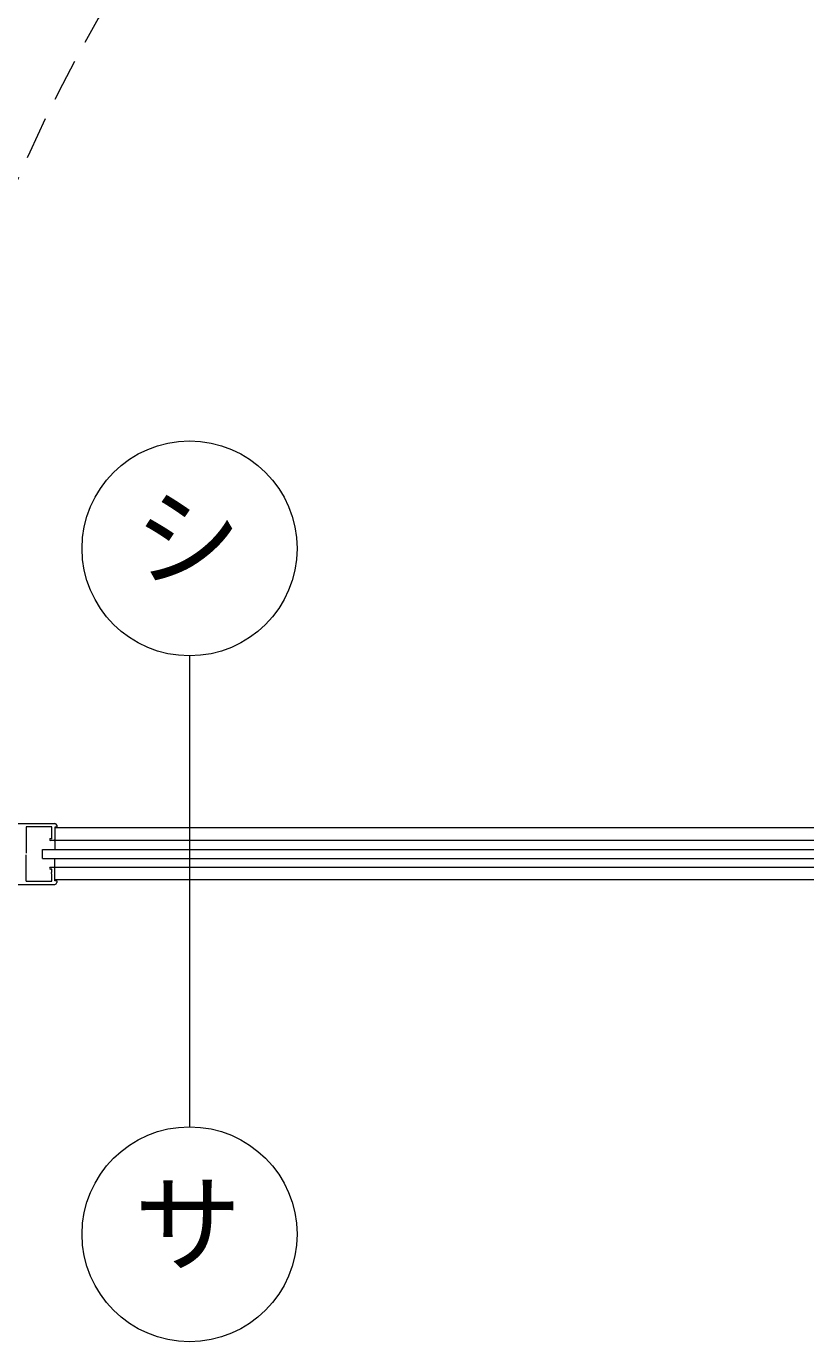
# Model space of a CAD drawing. Units: millimetres on the paper, enlarged 2 times, with parts at other scales. Extents: x -822 to 1661, y 616 to 1163.
# Drawn here: x -626.5 to -583, y 693.4 to 766.8 of the extents above; entities that cross this region are included whole.
import ezdxf
from ezdxf.enums import TextEntityAlignment as Align

# ---------------------------------------------------------------- set-up
doc = ezdxf.new("R2010")
doc.units = ezdxf.units.MM
doc.header["$LTSCALE"] = 2
doc.linetypes.add('DASHED1', pattern=[1.8, 1.2, -0.6])
doc.layers.add('1-8_kanamono', color=6, linetype='Continuous', lineweight=9)
doc.styles.add('ＭＳ ゴシック', font='')
doc.styles.get('ＭＳ ゴシック').set_extended_font_data('MS Gothic')

msp = doc.modelspace()

# ---------------------------------------------------------------- linework, layer by layer
at = {"layer": '1-8_kanamono'}
msp.add_line((-617.405, 731.676), (-617.405, 705.377), dxfattribs=at)
at = {"layer": '1-8_kanamono', "color": 7, "lineweight": 15}
for p, q in [((-633.235, 722.316), (-624.915, 722.316)), ((-626.515, 722.136), (-626.515, 720.662)), ((-625.095, 722.136), (-626.515, 722.136)), ((-625.095, 721.466), (-625.095, 722.136)), ((-624.915, 722.116), (-624.915, 721.416)), ((-625.095, 721.466), (-625.165, 721.466)), ((-624.965, 721.366), (-625.165, 721.366)), ((-626.515, 719.096), (-626.515, 720.57)), ((-624.965, 719.866), (-625.165, 719.866)), ((-625.095, 719.766), (-625.165, 719.766)), ((-625.095, 719.606), (-625.095, 719.766)), ((-625.095, 719.096), (-625.095, 719.486)), ((-624.915, 719.116), (-624.915, 719.816)), ((-633.945, 718.916), (-624.915, 718.916)), ((-626.515, 719.096), (-625.095, 719.096)), ((-624.815, 719.116), (-624.915, 719.116)), ((-624.815, 719.116), (-624.815, 719.016))]:
    msp.add_line(p, q, dxfattribs=at)
at = {"layer": '1-8_kanamono', "color": 4, "lineweight": 5}
for p, q in [((-624.929, 721.366), (-624.929, 720.866)), ((-556.301, 721.366), (-624.929, 721.366)), ((-556.315, 722.066), (-624.915, 722.066)), ((-624.929, 719.866), (-624.929, 720.366)), ((-556.301, 719.866), (-624.929, 719.866)), ((-556.315, 719.166), (-624.915, 719.166))]:
    msp.add_line(p, q, dxfattribs=at)
at = {"layer": '1-8_kanamono', "color": 1}
for p, q in [((-625.615, 720.366), (-625.615, 720.866)), ((-625.615, 720.866), (-555.615, 720.866)), ((-625.615, 720.366), (-555.615, 720.366))]:
    msp.add_line(p, q, dxfattribs=at)
at = {"layer": '1-8_kanamono', "color": 7, "lineweight": 15}
msp.add_lwpolyline([(-624.815, 722.216), (-624.815, 722.116), (-624.915, 722.116)], dxfattribs=at)
at = {"layer": '1-8_kanamono'}
for centre in [(-617.405, 737.676), (-617.405, 699.377)]:
    msp.add_circle(centre, 6, dxfattribs=at)
at = {"layer": '1-8_kanamono', "color": 4, "linetype": 'DASHED1', "lineweight": 5}
msp.add_arc((-547.435, 724.196), 86.535, 90, 180, dxfattribs=at)
at = {"layer": '1-8_kanamono', "color": 7, "lineweight": 15}
for centre, radius, start, end in [((-624.915, 722.216), 0.1, 0, 90), ((-625.165, 721.416), 0.05, 90, 270), ((-624.965, 721.416), 0.05, 270, 0), ((-625.165, 719.816), 0.05, 90, 270), ((-625.095, 719.576), 0.03, 90, 270), ((-625.095, 719.516), 0.03, 90, 270), ((-624.965, 719.816), 0.05, 0, 90), ((-624.915, 719.016), 0.1, 270, 0)]:
    msp.add_arc(centre, radius, start, end, dxfattribs=at)

# ---------------------------------------------------------------- texts
at = {"layer": '1-8_kanamono', "color": 7, "style": 'ＭＳ ゴシック'}
for s, p in [('シ', (-620.5, 734.744)), ('サ', (-620.5, 696.445))]:
    msp.add_text(s, height=4.399, dxfattribs=at).set_placement(p, align=Align.BOTTOM_LEFT)

doc.saveas('drawing.dxf')
